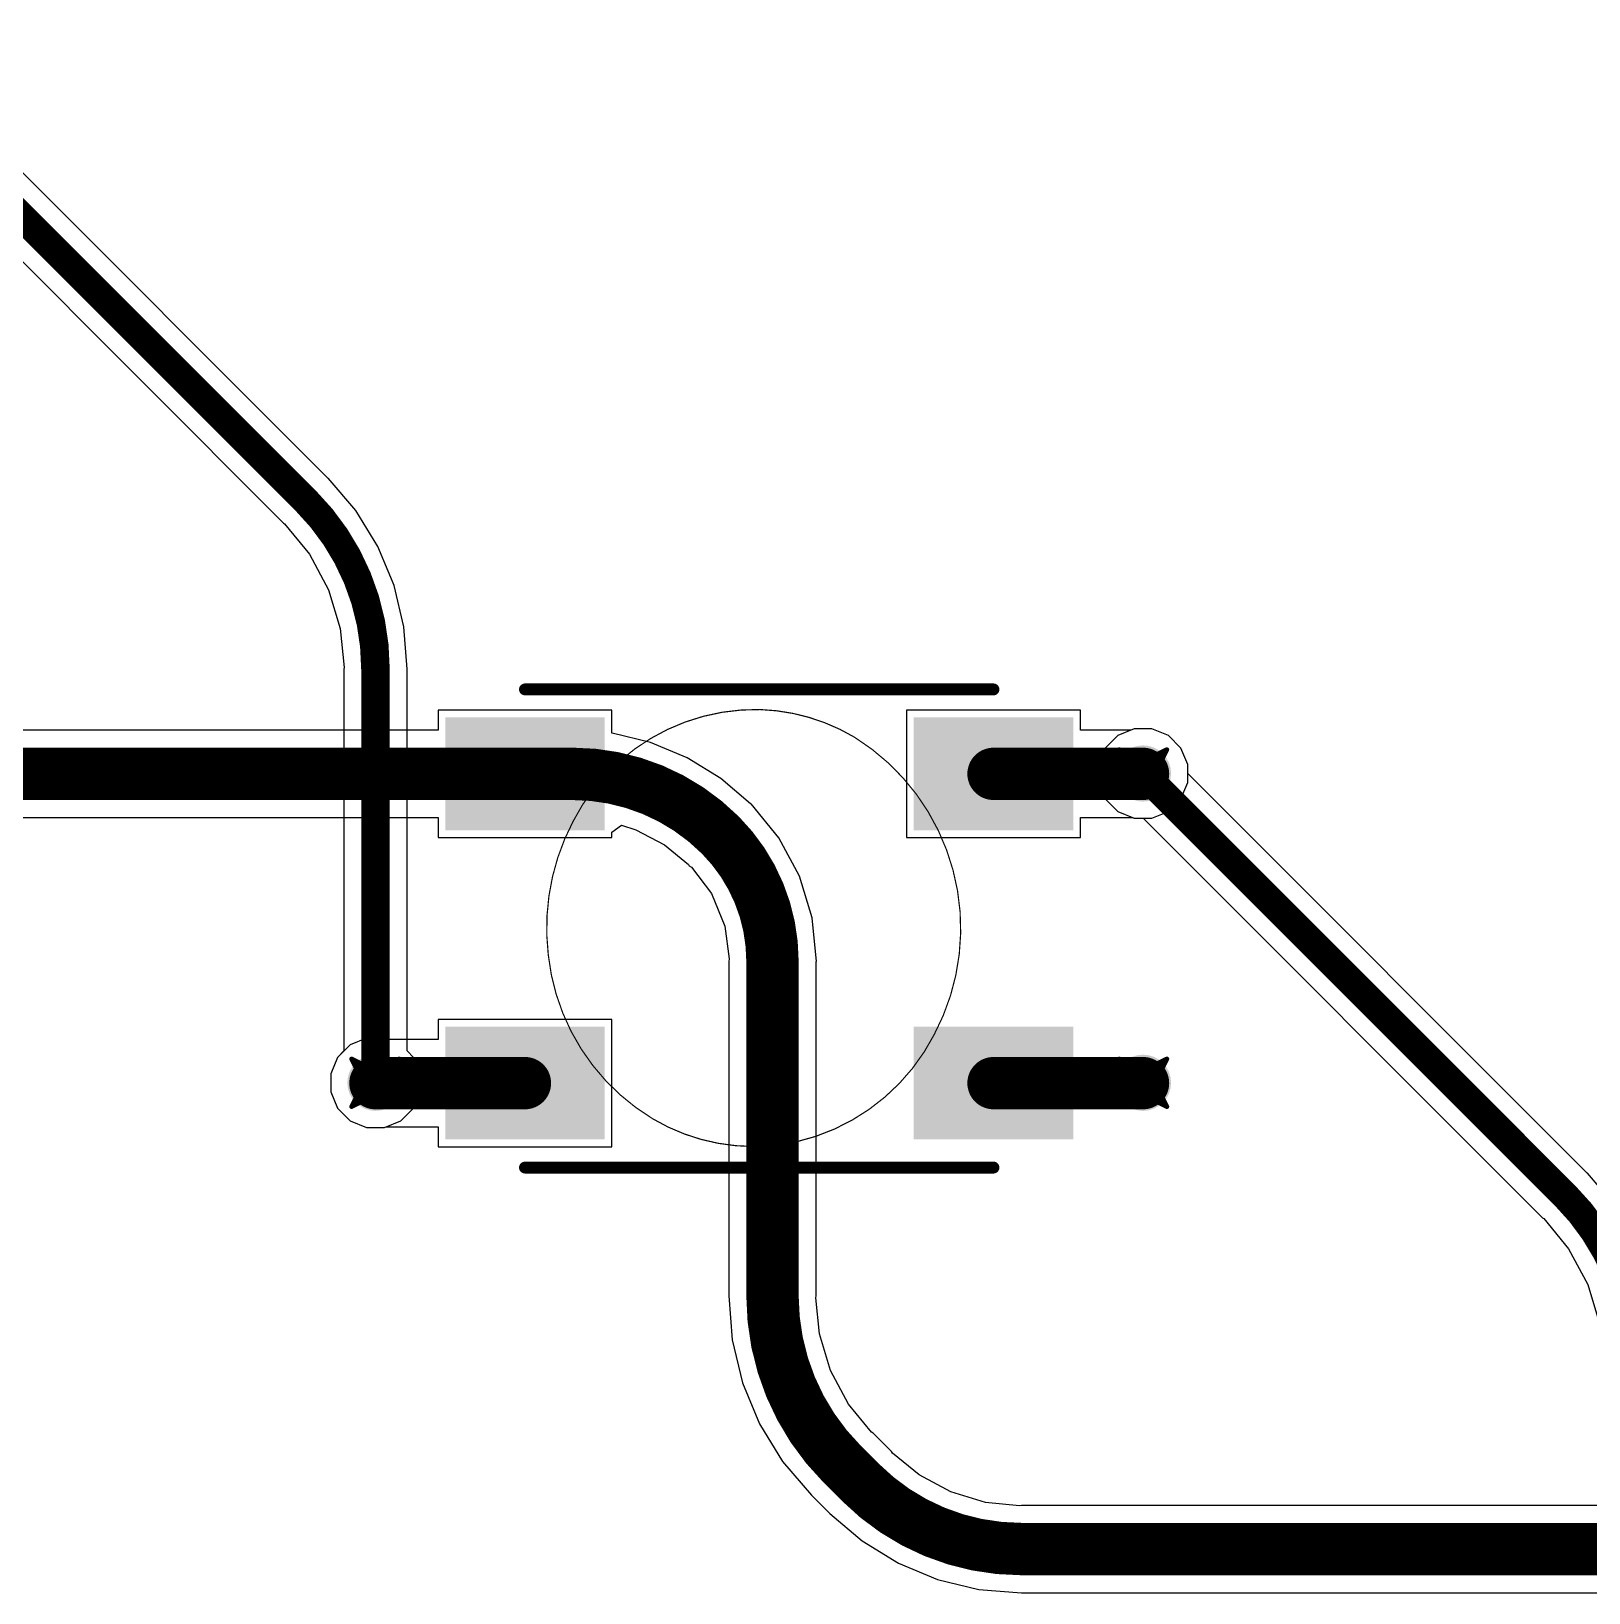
# Model space of a CAD drawing. Header units: inches. Extents: x -11 to 1110, y -7 to 455.
# Drawn here: x 404.86 to 421.49, y 271.77 to 288.43 of the extents above; entities that cross this region are included whole.
import ezdxf

# ---------------------------------------------------------------- set-up
doc = ezdxf.new("R2010")
doc.units = ezdxf.units.IN
for name, color, linetype in [('Bottom Layer', 5, 'Continuous'), ('Drill Drawing', 1, 'Continuous'), ('Mechanical 7', 56, 'Continuous'), ('Top Layer', 1, 'Continuous'), ('Top Overlay', 2, 'Continuous'), ('Top Paste', 8, 'Continuous'), ('Top Solder', 216, 'Continuous'), ('Via Holes', 16, 'Continuous')]:
    doc.layers.add(name, color=color, linetype=linetype)

msp = doc.modelspace()

# ---------------------------------------------------------------- hatches: boundary and pattern name
at = {"layer": 'Bottom Layer'}
h = msp.add_hatch(color=5, dxfattribs=at)
edge = h.paths.add_edge_path()
edge.add_arc((416.729, 280.513), 0.3, 0, 360)
h = msp.add_hatch(color=5, dxfattribs=at)
edge = h.paths.add_edge_path()
edge.add_arc((408.538, 277.213), 0.3, 0, 360)
h = msp.add_hatch(color=5, dxfattribs=at)
edge = h.paths.add_edge_path()
edge.add_arc((416.729, 277.213), 0.3, 0, 360)
at = {"layer": 'Top Layer'}
for points in [[(409.384, 281.009), (410.884, 281.009), (410.884, 280.009), (409.384, 280.009)], [(415.884, 280.009), (414.384, 280.009), (414.384, 281.009), (415.884, 281.009)], [(409.384, 277.709), (410.884, 277.709), (410.884, 276.709), (409.384, 276.709)], [(414.384, 277.709), (415.884, 277.709), (415.884, 276.709), (414.384, 276.709)]]:
    msp.add_hatch(color=1, dxfattribs=at).paths.add_polyline_path(points)
h = msp.add_hatch(color=1, dxfattribs=at)
edge = h.paths.add_edge_path()
edge.add_arc((416.729, 280.513), 0.3, 0, 360)
h = msp.add_hatch(color=1, dxfattribs=at)
edge = h.paths.add_edge_path()
edge.add_arc((408.538, 277.213), 0.3, 0, 360)
h = msp.add_hatch(color=1, dxfattribs=at)
edge = h.paths.add_edge_path()
edge.add_arc((416.729, 277.213), 0.3, 0, 360)
at = {"layer": 'Top Paste'}
for points in [[(409.384, 281.009), (410.884, 281.009), (410.884, 280.009), (409.384, 280.009)], [(415.884, 280.009), (414.384, 280.009), (414.384, 281.009), (415.884, 281.009)], [(409.384, 277.709), (410.884, 277.709), (410.884, 276.709), (409.384, 276.709)], [(414.384, 277.709), (415.884, 277.709), (415.884, 276.709), (414.384, 276.709)]]:
    msp.add_hatch(color=8, dxfattribs=at).paths.add_polyline_path(points)
at = {"layer": 'Top Solder'}
for points in [[(409.282, 281.111), (410.985, 281.111), (410.985, 279.908), (409.282, 279.908)], [(415.985, 279.908), (414.282, 279.908), (414.282, 281.111), (415.985, 281.111)], [(409.282, 277.811), (410.985, 277.811), (410.985, 276.608), (409.282, 276.608)], [(414.282, 277.811), (415.985, 277.811), (415.985, 276.608), (414.282, 276.608)]]:
    msp.add_hatch(color=216, dxfattribs=at).paths.add_polyline_path(points)
at = {"layer": 'Via Holes'}
h = msp.add_hatch(color=7, dxfattribs=at)
edge = h.paths.add_edge_path()
edge.add_arc((416.729, 280.513), 0.15, 0, 360)
h = msp.add_hatch(color=7, dxfattribs=at)
edge = h.paths.add_edge_path()
edge.add_arc((408.538, 277.213), 0.15, 0, 360)
h = msp.add_hatch(color=7, dxfattribs=at)
edge = h.paths.add_edge_path()
edge.add_arc((416.729, 277.213), 0.15, 0, 360)

# ---------------------------------------------------------------- linework, layer by layer
at = {"layer": 'Bottom Layer'}
for p, q in [((408.032, 283.661), (403.415, 288.278)), ((402.939, 287.802), (407.556, 283.185)), ((408.034, 283.663), (408.032, 283.661)), ((408.327, 283.319), (408.034, 283.663)), ((408.563, 282.934), (408.327, 283.319)), ((407.556, 283.185), (407.568, 283.177)), ((407.568, 283.177), (407.834, 282.854)), ((408.736, 282.517), (408.563, 282.934)), ((407.834, 282.854), (408.038, 282.472)), ((408.038, 282.472), (408.163, 282.058)), ((408.842, 282.077), (408.736, 282.517)), ((408.877, 281.627), (408.842, 282.077)), ((408.163, 282.058), (408.204, 281.642)), ((408.204, 281.642), (408.201, 281.627)), ((408.201, 281.627), (408.201, 277.552)), ((408.875, 277.552), (408.875, 281.627)), ((408.875, 281.627), (408.877, 281.627)), ((416.459, 280.918), (416.324, 280.783)), ((416.634, 280.99), (416.459, 280.918)), ((416.824, 280.99), (416.634, 280.99)), ((417, 280.918), (416.824, 280.99)), ((417.134, 280.783), (417, 280.918)), ((416.324, 280.783), (416.251, 280.608)), ((417.207, 280.608), (417.134, 280.783)), ((416.251, 280.608), (416.251, 280.418)), ((417.207, 280.511), (417.207, 280.608)), ((416.251, 280.418), (416.324, 280.242)), ((421.469, 276.249), (417.207, 280.511)), ((416.324, 280.242), (416.459, 280.108)), ((416.459, 280.108), (416.634, 280.035)), ((416.634, 280.035), (416.731, 280.035)), ((416.731, 280.035), (420.993, 275.773)), ((408.133, 277.483), (408.06, 277.308)), ((408.201, 277.552), (408.133, 277.483)), ((408.943, 277.483), (408.875, 277.552)), ((409.016, 277.308), (408.943, 277.483)), ((408.06, 277.308), (408.06, 277.118)), ((409.016, 277.118), (409.016, 277.308)), ((408.06, 277.118), (408.133, 276.942)), ((408.943, 276.942), (409.016, 277.118)), ((408.133, 276.942), (408.267, 276.808)), ((408.809, 276.808), (408.943, 276.942)), ((408.267, 276.808), (408.443, 276.735)), ((408.443, 276.735), (408.633, 276.735)), ((408.633, 276.735), (408.809, 276.808)), ((421.471, 276.25), (421.469, 276.249)), ((421.764, 275.907), (421.471, 276.25)), ((420.993, 275.773), (421.006, 275.764)), ((421.006, 275.764), (421.271, 275.441)), ((421.271, 275.441), (421.475, 275.059)), ((421.475, 275.059), (421.6, 274.645))]:
    msp.add_line(p, q, dxfattribs=at)
for points in [[(402.937, 288.28, 0.305, 0.305, 0), (407.794, 283.423, 0.305, 0.305, 0)], [(407.794, 283.423, 0.305, 0.305, -0.198912), (408.538, 281.627, 0.305, 0.305, 0)], [(408.538, 277.213, 0.305, 0.305, 0), (408.538, 281.627, 0.305, 0.305, 0)], [(416.729, 280.513, 0.305, 0.305, 0), (421.231, 276.011, 0.305, 0.305, 0)], [(421.231, 276.011, 0.305, 0.305, -0.198912), (421.975, 274.215, 0.305, 0.305, 0)]]:
    msp.add_lwpolyline(points, format="xyseb", dxfattribs=at)
for points in [[(407.718, 283.423, 0.152, 0.152, 1), (407.87, 283.423, 0.152, 0.152, 1)], [(407.718, 283.423, 0.152, 0.152, 1), (407.87, 283.423, 0.152, 0.152, 1)], [(408.462, 281.627, 0.152, 0.152, 1), (408.614, 281.627, 0.152, 0.152, 1)], [(408.462, 281.627, 0.152, 0.152, 1), (408.614, 281.627, 0.152, 0.152, 1)], [(416.653, 280.513, 0.152, 0.152, 1), (416.805, 280.513, 0.152, 0.152, 1)], [(408.462, 277.213, 0.152, 0.152, 1), (408.614, 277.213, 0.152, 0.152, 1)], [(421.155, 276.011, 0.152, 0.152, 1), (421.307, 276.011, 0.152, 0.152, 1)], [(421.155, 276.011, 0.152, 0.152, 1), (421.307, 276.011, 0.152, 0.152, 1)]]:
    msp.add_lwpolyline(points, format="xyseb", close=True, dxfattribs=at)
at = {"layer": 'Drill Drawing'}
for points in [[(416.475, 280.767, 0.0508, 0.0508, 0), (416.729, 280.64, 0.0508, 0.0508, 0)], [(416.475, 280.767, 0.0508, 0.0508, 0), (416.602, 280.513, 0.0508, 0.0508, 0)], [(416.729, 280.64, 0.0508, 0.0508, 0), (416.983, 280.767, 0.0508, 0.0508, 0)], [(416.856, 280.513, 0.0508, 0.0508, 0), (416.983, 280.767, 0.0508, 0.0508, 0)], [(416.475, 280.259, 0.0508, 0.0508, 0), (416.602, 280.513, 0.0508, 0.0508, 0)], [(416.475, 280.259, 0.0508, 0.0508, 0), (416.729, 280.386, 0.0508, 0.0508, 0)], [(416.729, 280.386, 0.0508, 0.0508, 0), (416.983, 280.259, 0.0508, 0.0508, 0)], [(416.856, 280.513, 0.0508, 0.0508, 0), (416.983, 280.259, 0.0508, 0.0508, 0)], [(408.284, 277.467, 0.0508, 0.0508, 0), (408.538, 277.34, 0.0508, 0.0508, 0)], [(408.284, 277.467, 0.0508, 0.0508, 0), (408.411, 277.213, 0.0508, 0.0508, 0)], [(408.538, 277.34, 0.0508, 0.0508, 0), (408.792, 277.467, 0.0508, 0.0508, 0)], [(408.665, 277.213, 0.0508, 0.0508, 0), (408.792, 277.467, 0.0508, 0.0508, 0)], [(416.475, 277.467, 0.0508, 0.0508, 0), (416.729, 277.34, 0.0508, 0.0508, 0)], [(416.475, 277.467, 0.0508, 0.0508, 0), (416.602, 277.213, 0.0508, 0.0508, 0)], [(416.729, 277.34, 0.0508, 0.0508, 0), (416.983, 277.467, 0.0508, 0.0508, 0)], [(416.856, 277.213, 0.0508, 0.0508, 0), (416.983, 277.467, 0.0508, 0.0508, 0)], [(408.284, 276.959, 0.0508, 0.0508, 0), (408.411, 277.213, 0.0508, 0.0508, 0)], [(408.665, 277.213, 0.0508, 0.0508, 0), (408.792, 276.959, 0.0508, 0.0508, 0)], [(416.475, 276.959, 0.0508, 0.0508, 0), (416.602, 277.213, 0.0508, 0.0508, 0)], [(416.856, 277.213, 0.0508, 0.0508, 0), (416.983, 276.959, 0.0508, 0.0508, 0)], [(408.284, 276.959, 0.0508, 0.0508, 0), (408.538, 277.086, 0.0508, 0.0508, 0)], [(408.538, 277.086, 0.0508, 0.0508, 0), (408.792, 276.959, 0.0508, 0.0508, 0)], [(416.475, 276.959, 0.0508, 0.0508, 0), (416.729, 277.086, 0.0508, 0.0508, 0)], [(416.729, 277.086, 0.0508, 0.0508, 0), (416.983, 276.959, 0.0508, 0.0508, 0)]]:
    msp.add_lwpolyline(points, format="xyseb", dxfattribs=at)
for points in [[(416.463, 280.767, 0.0254, 0.0254, 1), (416.488, 280.767, 0.0254, 0.0254, 1)], [(416.463, 280.767, 0.0254, 0.0254, 1), (416.488, 280.767, 0.0254, 0.0254, 1)], [(416.971, 280.767, 0.0254, 0.0254, 1), (416.996, 280.767, 0.0254, 0.0254, 1)], [(416.971, 280.767, 0.0254, 0.0254, 1), (416.996, 280.767, 0.0254, 0.0254, 1)], [(416.717, 280.64, 0.0254, 0.0254, 1), (416.742, 280.64, 0.0254, 0.0254, 1)], [(416.717, 280.64, 0.0254, 0.0254, 1), (416.742, 280.64, 0.0254, 0.0254, 1)], [(416.59, 280.513, 0.0254, 0.0254, 1), (416.615, 280.513, 0.0254, 0.0254, 1)], [(416.59, 280.513, 0.0254, 0.0254, 1), (416.615, 280.513, 0.0254, 0.0254, 1)], [(416.717, 280.386, 0.0254, 0.0254, 1), (416.742, 280.386, 0.0254, 0.0254, 1)], [(416.717, 280.386, 0.0254, 0.0254, 1), (416.742, 280.386, 0.0254, 0.0254, 1)], [(416.844, 280.513, 0.0254, 0.0254, 1), (416.869, 280.513, 0.0254, 0.0254, 1)], [(416.844, 280.513, 0.0254, 0.0254, 1), (416.869, 280.513, 0.0254, 0.0254, 1)], [(416.463, 280.259, 0.0254, 0.0254, 1), (416.488, 280.259, 0.0254, 0.0254, 1)], [(416.463, 280.259, 0.0254, 0.0254, 1), (416.488, 280.259, 0.0254, 0.0254, 1)], [(416.971, 280.259, 0.0254, 0.0254, 1), (416.996, 280.259, 0.0254, 0.0254, 1)], [(416.971, 280.259, 0.0254, 0.0254, 1), (416.996, 280.259, 0.0254, 0.0254, 1)], [(408.271, 277.467, 0.0254, 0.0254, 1), (408.297, 277.467, 0.0254, 0.0254, 1)], [(408.271, 277.467, 0.0254, 0.0254, 1), (408.297, 277.467, 0.0254, 0.0254, 1)], [(408.779, 277.467, 0.0254, 0.0254, 1), (408.805, 277.467, 0.0254, 0.0254, 1)], [(408.779, 277.467, 0.0254, 0.0254, 1), (408.805, 277.467, 0.0254, 0.0254, 1)], [(416.463, 277.467, 0.0254, 0.0254, 1), (416.488, 277.467, 0.0254, 0.0254, 1)], [(416.463, 277.467, 0.0254, 0.0254, 1), (416.488, 277.467, 0.0254, 0.0254, 1)], [(416.971, 277.467, 0.0254, 0.0254, 1), (416.996, 277.467, 0.0254, 0.0254, 1)], [(416.971, 277.467, 0.0254, 0.0254, 1), (416.996, 277.467, 0.0254, 0.0254, 1)], [(408.398, 277.213, 0.0254, 0.0254, 1), (408.424, 277.213, 0.0254, 0.0254, 1)], [(408.398, 277.213, 0.0254, 0.0254, 1), (408.424, 277.213, 0.0254, 0.0254, 1)], [(408.525, 277.34, 0.0254, 0.0254, 1), (408.551, 277.34, 0.0254, 0.0254, 1)], [(408.525, 277.34, 0.0254, 0.0254, 1), (408.551, 277.34, 0.0254, 0.0254, 1)], [(408.652, 277.213, 0.0254, 0.0254, 1), (408.678, 277.213, 0.0254, 0.0254, 1)], [(408.652, 277.213, 0.0254, 0.0254, 1), (408.678, 277.213, 0.0254, 0.0254, 1)], [(416.59, 277.213, 0.0254, 0.0254, 1), (416.615, 277.213, 0.0254, 0.0254, 1)], [(416.59, 277.213, 0.0254, 0.0254, 1), (416.615, 277.213, 0.0254, 0.0254, 1)], [(416.717, 277.34, 0.0254, 0.0254, 1), (416.742, 277.34, 0.0254, 0.0254, 1)], [(416.717, 277.34, 0.0254, 0.0254, 1), (416.742, 277.34, 0.0254, 0.0254, 1)], [(416.844, 277.213, 0.0254, 0.0254, 1), (416.869, 277.213, 0.0254, 0.0254, 1)], [(416.844, 277.213, 0.0254, 0.0254, 1), (416.869, 277.213, 0.0254, 0.0254, 1)], [(408.525, 277.086, 0.0254, 0.0254, 1), (408.551, 277.086, 0.0254, 0.0254, 1)], [(408.525, 277.086, 0.0254, 0.0254, 1), (408.551, 277.086, 0.0254, 0.0254, 1)], [(416.717, 277.086, 0.0254, 0.0254, 1), (416.742, 277.086, 0.0254, 0.0254, 1)], [(416.717, 277.086, 0.0254, 0.0254, 1), (416.742, 277.086, 0.0254, 0.0254, 1)], [(408.271, 276.959, 0.0254, 0.0254, 1), (408.297, 276.959, 0.0254, 0.0254, 1)], [(408.271, 276.959, 0.0254, 0.0254, 1), (408.297, 276.959, 0.0254, 0.0254, 1)], [(408.779, 276.959, 0.0254, 0.0254, 1), (408.805, 276.959, 0.0254, 0.0254, 1)], [(408.779, 276.959, 0.0254, 0.0254, 1), (408.805, 276.959, 0.0254, 0.0254, 1)], [(416.463, 276.959, 0.0254, 0.0254, 1), (416.488, 276.959, 0.0254, 0.0254, 1)], [(416.463, 276.959, 0.0254, 0.0254, 1), (416.488, 276.959, 0.0254, 0.0254, 1)], [(416.971, 276.959, 0.0254, 0.0254, 1), (416.996, 276.959, 0.0254, 0.0254, 1)], [(416.971, 276.959, 0.0254, 0.0254, 1), (416.996, 276.959, 0.0254, 0.0254, 1)]]:
    msp.add_lwpolyline(points, format="xyseb", close=True, dxfattribs=at)
at = {"layer": 'Mechanical 7'}
for points in [[(410.647, 280.002, 0.0127, 0.0127, -0.287779), (412.645, 281.195, 0.0127, 0.0127, 0)], [(412.645, 281.195, 0.0127, 0.0127, -0.126384), (413.65, 280.9, 0.0127, 0.0127, 0)], [(413.65, 280.9, 0.0127, 0.0127, -0.395027), (414.5, 277.726, 0.0127, 0.0127, 0)], [(410.382, 278.58, 0.0127, 0.0127, -0.151933), (410.647, 280.002, 0.0127, 0.0127, 0)], [(411.496, 276.829, 0.0127, 0.0127, -0.234711), (410.382, 278.58, 0.0127, 0.0127, 0)], [(414.5, 277.726, 0.0127, 0.0127, -0.22085), (413.03, 276.583, 0.0127, 0.0127, 0)], [(412.572, 276.533, 0.0127, 0.0127, -0.134751), (411.496, 276.829, 0.0127, 0.0127, 0)], [(413.03, 276.583, 0.0127, 0.0127, -0.054925), (412.572, 276.533, 0.0127, 0.0127, 0)]]:
    msp.add_lwpolyline(points, format="xyseb", dxfattribs=at)
for points in [[(412.641, 281.195, 0.00635, 0.00635, 1), (412.648, 281.195, 0.00635, 0.00635, 1)], [(412.641, 281.195, 0.00635, 0.00635, 1), (412.648, 281.195, 0.00635, 0.00635, 1)], [(413.647, 280.9, 0.00635, 0.00635, 1), (413.653, 280.9, 0.00635, 0.00635, 1)], [(413.647, 280.9, 0.00635, 0.00635, 1), (413.653, 280.9, 0.00635, 0.00635, 1)], [(410.643, 280.002, 0.00635, 0.00635, 1), (410.65, 280.002, 0.00635, 0.00635, 1)], [(410.643, 280.002, 0.00635, 0.00635, 1), (410.65, 280.002, 0.00635, 0.00635, 1)], [(410.379, 278.58, 0.00635, 0.00635, 1), (410.385, 278.58, 0.00635, 0.00635, 1)], [(410.379, 278.58, 0.00635, 0.00635, 1), (410.385, 278.58, 0.00635, 0.00635, 1)], [(414.496, 277.726, 0.00635, 0.00635, 1), (414.503, 277.726, 0.00635, 0.00635, 1)], [(414.496, 277.726, 0.00635, 0.00635, 1), (414.503, 277.726, 0.00635, 0.00635, 1)], [(411.493, 276.829, 0.00635, 0.00635, 1), (411.499, 276.829, 0.00635, 0.00635, 1)], [(411.493, 276.829, 0.00635, 0.00635, 1), (411.499, 276.829, 0.00635, 0.00635, 1)], [(413.027, 276.583, 0.00635, 0.00635, 1), (413.033, 276.583, 0.00635, 0.00635, 1)], [(413.027, 276.583, 0.00635, 0.00635, 1), (413.033, 276.583, 0.00635, 0.00635, 1)], [(412.569, 276.533, 0.00635, 0.00635, 1), (412.575, 276.533, 0.00635, 0.00635, 1)], [(412.569, 276.533, 0.00635, 0.00635, 1), (412.575, 276.533, 0.00635, 0.00635, 1)]]:
    msp.add_lwpolyline(points, format="xyseb", close=True, dxfattribs=at)
at = {"layer": 'Top Layer'}
for p, q in [((411.061, 281.187), (409.206, 281.187)), ((409.206, 281.187), (409.206, 280.975)), ((411.061, 280.942), (411.061, 281.187)), ((416.061, 281.187), (414.206, 281.187)), ((414.206, 281.187), (414.206, 279.831)), ((416.061, 280.975), (416.061, 281.187)), ((409.206, 280.975), (401.237, 280.975)), ((411.064, 280.942), (411.061, 280.942)), ((411.474, 280.843), (411.064, 280.942)), ((416.598, 280.975), (416.061, 280.975)), ((416.634, 280.99), (416.598, 280.975)), ((416.824, 280.99), (416.634, 280.99)), ((417, 280.918), (416.824, 280.99)), ((417.134, 280.783), (417, 280.918)), ((411.864, 280.681), (411.474, 280.843)), ((417.207, 280.608), (417.134, 280.783)), ((412.225, 280.461), (411.864, 280.681)), ((417.207, 280.418), (417.207, 280.608)), ((412.542, 280.19), (412.225, 280.461)), ((417.134, 280.242), (417.207, 280.418)), ((417, 280.108), (417.134, 280.242)), ((412.546, 280.187), (412.542, 280.19)), ((412.548, 280.189), (412.546, 280.187)), ((412.844, 279.828), (412.548, 280.189)), ((416.824, 280.035), (417, 280.108)), ((401.237, 280.043), (409.206, 280.043)), ((409.206, 280.043), (409.206, 279.831)), ((411.061, 279.885), (411.163, 279.96)), ((411.163, 279.96), (411.318, 279.913)), ((411.318, 279.913), (411.623, 279.75)), ((416.061, 279.831), (416.061, 280.043)), ((416.061, 280.043), (416.614, 280.043)), ((416.614, 280.043), (416.634, 280.035)), ((416.634, 280.035), (416.824, 280.035)), ((409.206, 279.831), (411.061, 279.831)), ((411.061, 279.831), (411.061, 279.885)), ((411.623, 279.75), (411.878, 279.541)), ((413.063, 279.418), (412.844, 279.828)), ((414.206, 279.831), (416.061, 279.831)), ((411.878, 279.541), (411.887, 279.528)), ((411.887, 279.528), (411.909, 279.513)), ((411.909, 279.513), (412.124, 279.233)), ((413.198, 278.972), (413.063, 279.418)), ((412.124, 279.233), (412.268, 278.884)), ((413.244, 278.508), (413.198, 278.972)), ((412.268, 278.884), (412.314, 278.534)), ((412.314, 278.534), (412.309, 278.508)), ((412.309, 278.508), (412.309, 274.94)), ((413.242, 274.94), (413.242, 278.508)), ((413.242, 278.508), (413.244, 278.508)), ((411.061, 277.887), (409.206, 277.887)), ((409.206, 277.887), (409.206, 277.675)), ((411.061, 276.531), (411.061, 277.887)), ((408.267, 277.618), (408.133, 277.483)), ((408.443, 277.69), (408.267, 277.618)), ((408.633, 277.69), (408.443, 277.69)), ((408.669, 277.675), (408.633, 277.69)), ((409.206, 277.675), (408.669, 277.675)), ((408.133, 277.483), (408.06, 277.308)), ((408.06, 277.308), (408.06, 277.118)), ((408.06, 277.118), (408.133, 276.942)), ((408.133, 276.942), (408.267, 276.808)), ((408.267, 276.808), (408.443, 276.735)), ((408.443, 276.735), (408.633, 276.735)), ((408.633, 276.735), (408.653, 276.743)), ((408.653, 276.743), (409.206, 276.743)), ((409.206, 276.743), (409.206, 276.531)), ((409.206, 276.531), (411.061, 276.531)), ((412.309, 274.94), (412.309, 274.94)), ((412.309, 274.94), (412.346, 274.47)), ((413.237, 274.919), (413.242, 274.94)), ((413.275, 274.534), (413.237, 274.919)), ((412.346, 274.47), (412.456, 274.011)), ((413.394, 274.144), (413.275, 274.534)), ((413.586, 273.785), (413.394, 274.144)), ((412.456, 274.011), (412.637, 273.575)), ((413.831, 273.486), (413.586, 273.785)), ((412.637, 273.575), (412.883, 273.173)), ((413.849, 273.474), (413.831, 273.486)), ((414.045, 273.278), (413.849, 273.474)), ((414.056, 273.262), (414.045, 273.278)), ((414.339, 273.029), (414.056, 273.262)), ((412.883, 273.173), (413.19, 272.814)), ((414.679, 272.848), (414.339, 273.029)), ((413.19, 272.814), (413.19, 272.814)), ((413.19, 272.814), (413.19, 272.814)), ((413.19, 272.814), (413.386, 272.619)), ((415.047, 272.736), (414.679, 272.848)), ((415.412, 272.7), (415.047, 272.736)), ((413.386, 272.619), (413.386, 272.619)), ((413.386, 272.619), (413.731, 272.324)), ((415.431, 272.704), (415.412, 272.7)), ((422.643, 272.704), (415.431, 272.704)), ((413.731, 272.324), (414.118, 272.087)), ((414.118, 272.087), (414.537, 271.913)), ((414.537, 271.913), (414.978, 271.807)), ((414.978, 271.807), (415.431, 271.772)), ((415.431, 271.772), (415.431, 271.772)), ((415.431, 271.772), (422.643, 271.772))]:
    msp.add_line(p, q, dxfattribs=at)
for points in [[(401.237, 280.509, 0.559, 0.559, 0), (410.134, 280.509, 0.559, 0.559, 0)], [(410.134, 280.509, 0.559, 0.559, 0), (410.642, 280.509, 0.559, 0.559, 0)], [(410.642, 280.509, 0.559, 0.559, -0.198912), (412.217, 279.857, 0.559, 0.559, 0)], [(415.134, 280.509, 0.559, 0.559, 0), (416.729, 280.509, 0.559, 0.559, 0)], [(412.217, 279.857, 0.559, 0.559, -0.198912), (412.775, 278.508, 0.559, 0.559, 0)], [(412.775, 274.94, 0.559, 0.559, 0), (412.775, 278.508, 0.559, 0.559, 0)], [(408.538, 277.209, 0.559, 0.559, 0), (410.134, 277.209, 0.559, 0.559, 0)], [(415.134, 277.209, 0.559, 0.559, 0), (416.729, 277.209, 0.559, 0.559, 0)], [(413.519, 273.144, 0.559, 0.559, -0.198912), (412.775, 274.94, 0.559, 0.559, 0)], [(413.519, 273.144, 0.559, 0.559, 0), (413.715, 272.948, 0.559, 0.559, 0)], [(415.431, 272.238, 0.559, 0.559, -0.198912), (413.715, 272.948, 0.559, 0.559, 0)], [(415.431, 272.238, 0.559, 0.559, 0), (423.571, 272.238, 0.559, 0.559, 0)]]:
    msp.add_lwpolyline(points, format="xyseb", dxfattribs=at)
for points in [[(409.994, 280.509, 0.279, 0.279, 1), (410.273, 280.509, 0.279, 0.279, 1)], [(409.994, 280.509, 0.279, 0.279, 1), (410.273, 280.509, 0.279, 0.279, 1)], [(410.503, 280.509, 0.279, 0.279, 1), (410.782, 280.509, 0.279, 0.279, 1)], [(410.503, 280.509, 0.279, 0.279, 1), (410.782, 280.509, 0.279, 0.279, 1)], [(414.994, 280.509, 0.279, 0.279, 1), (415.273, 280.509, 0.279, 0.279, 1)], [(416.59, 280.509, 0.279, 0.279, 1), (416.869, 280.509, 0.279, 0.279, 1)], [(412.077, 279.857, 0.279, 0.279, 1), (412.356, 279.857, 0.279, 0.279, 1)], [(412.077, 279.857, 0.279, 0.279, 1), (412.356, 279.857, 0.279, 0.279, 1)], [(412.636, 278.508, 0.279, 0.279, 1), (412.915, 278.508, 0.279, 0.279, 1)], [(412.636, 278.508, 0.279, 0.279, 1), (412.915, 278.508, 0.279, 0.279, 1)], [(408.398, 277.209, 0.279, 0.279, 1), (408.678, 277.209, 0.279, 0.279, 1)], [(409.994, 277.209, 0.279, 0.279, 1), (410.273, 277.209, 0.279, 0.279, 1)], [(414.994, 277.209, 0.279, 0.279, 1), (415.273, 277.209, 0.279, 0.279, 1)], [(416.59, 277.209, 0.279, 0.279, 1), (416.869, 277.209, 0.279, 0.279, 1)], [(412.636, 274.94, 0.279, 0.279, 1), (412.915, 274.94, 0.279, 0.279, 1)], [(412.636, 274.94, 0.279, 0.279, 1), (412.915, 274.94, 0.279, 0.279, 1)], [(413.38, 273.144, 0.279, 0.279, 1), (413.659, 273.144, 0.279, 0.279, 1)], [(413.38, 273.144, 0.279, 0.279, 1), (413.659, 273.144, 0.279, 0.279, 1)], [(413.575, 272.948, 0.279, 0.279, 1), (413.855, 272.948, 0.279, 0.279, 1)], [(413.575, 272.948, 0.279, 0.279, 1), (413.855, 272.948, 0.279, 0.279, 1)], [(415.291, 272.238, 0.279, 0.279, 1), (415.571, 272.238, 0.279, 0.279, 1)], [(415.291, 272.238, 0.279, 0.279, 1), (415.571, 272.238, 0.279, 0.279, 1)]]:
    msp.add_lwpolyline(points, format="xyseb", close=True, dxfattribs=at)
at = {"layer": 'Top Overlay'}
for points in [[(410.134, 281.41, 0.127, 0.127, 0), (415.134, 281.41, 0.127, 0.127, 0)], [(409.078, 280.663, 0.254, 0.254, 0), (409.205, 280.536, 0.254, 0.254, 0)], [(409.078, 280.409, 0.254, 0.254, 0), (409.078, 280.663, 0.254, 0.254, 0)], [(409.078, 280.409, 0.254, 0.254, 0), (409.205, 280.536, 0.254, 0.254, 0)], [(410.134, 276.308, 0.127, 0.127, 0), (415.134, 276.308, 0.127, 0.127, 0)]]:
    msp.add_lwpolyline(points, format="xyseb", dxfattribs=at)
for points in [[(410.102, 281.41, 0.0635, 0.0635, 1), (410.165, 281.41, 0.0635, 0.0635, 1)], [(415.102, 281.41, 0.0635, 0.0635, 1), (415.165, 281.41, 0.0635, 0.0635, 1)], [(409.014, 280.663, 0.127, 0.127, 1), (409.141, 280.663, 0.127, 0.127, 1)], [(409.014, 280.663, 0.127, 0.127, 1), (409.141, 280.663, 0.127, 0.127, 1)], [(409.141, 280.536, 0.127, 0.127, 1), (409.268, 280.536, 0.127, 0.127, 1)], [(409.141, 280.536, 0.127, 0.127, 1), (409.268, 280.536, 0.127, 0.127, 1)], [(409.014, 280.409, 0.127, 0.127, 1), (409.141, 280.409, 0.127, 0.127, 1)], [(409.014, 280.409, 0.127, 0.127, 1), (409.141, 280.409, 0.127, 0.127, 1)], [(410.102, 276.308, 0.0635, 0.0635, 1), (410.165, 276.308, 0.0635, 0.0635, 1)], [(415.102, 276.308, 0.0635, 0.0635, 1), (415.165, 276.308, 0.0635, 0.0635, 1)]]:
    msp.add_lwpolyline(points, format="xyseb", close=True, dxfattribs=at)

doc.saveas('drawing.dxf')
